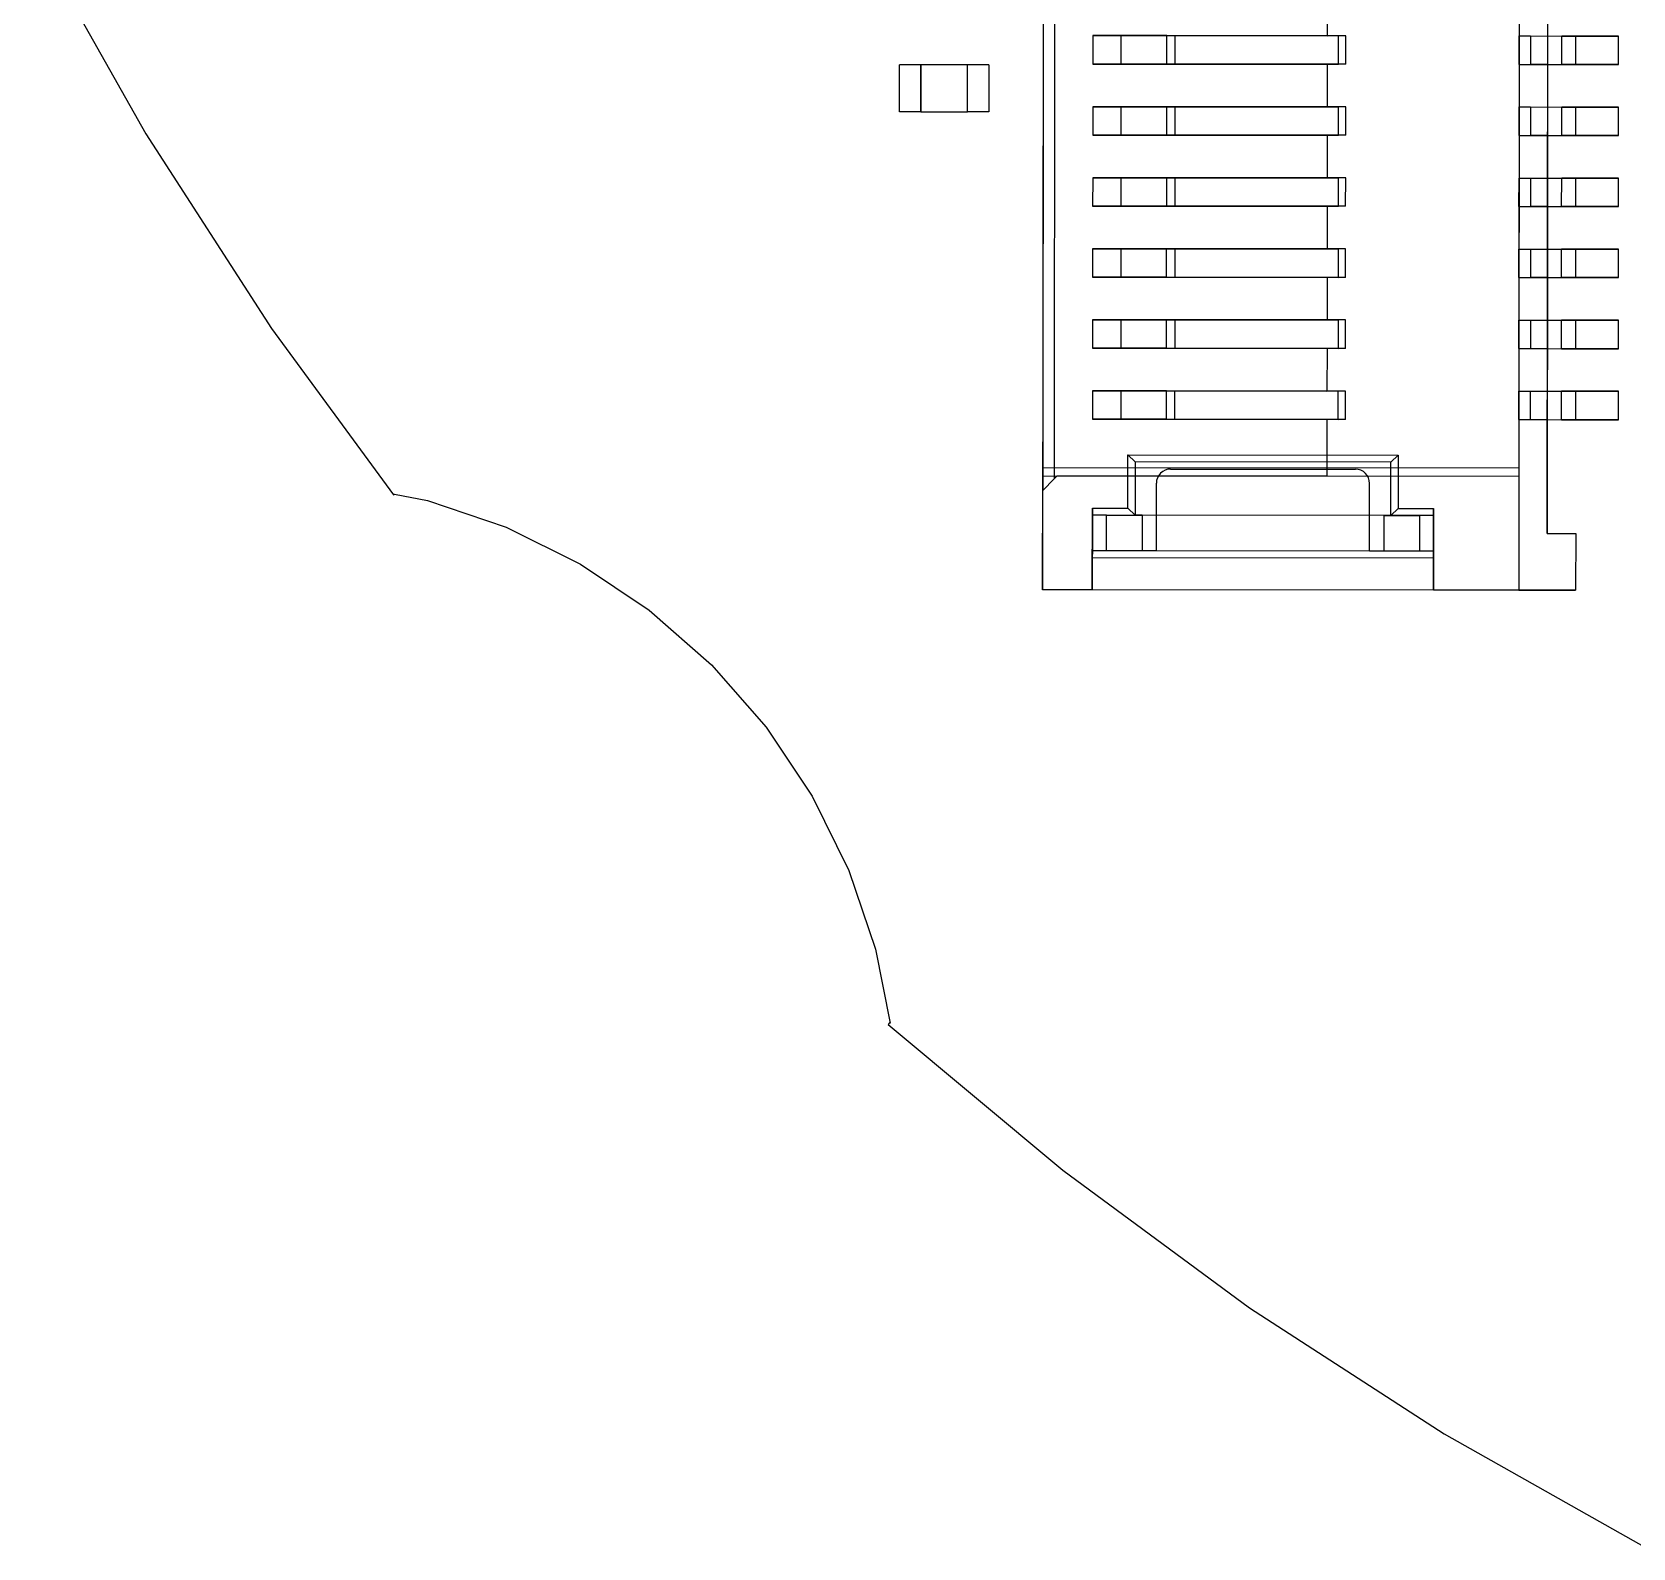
# Model space of a CAD drawing. Extents: x 21 to 75.1, y 333 to 387.
# Drawn here: x 24.08 to 35.34, y 336.08 to 346.75 of the extents above; entities that cross this region are included whole.
import ezdxf

# ---------------------------------------------------------------- set-up
doc = ezdxf.new("R2010")
doc.units = 0
doc.layers.get('0').update_dxf_attribs({"linetype": 'CONTINUOUS'})

msp = doc.modelspace()

# ---------------------------------------------------------------- linework, layer by layer
at = {"color": 7, "linetype": 'CONTINUOUS'}
for p, q in [((31.2, 357.92), (31.188, 342.82)), ((34.739, 343.217), (34.75, 357.517)), ((31.2, 357.22), (31.189, 343.52)), ((31.2, 357.063), (31.189, 343.678)), ((31.28, 357.14), (31.269, 343.6)), ((34.55, 357.06), (34.539, 343.675)), ((24.079, 347.451), (24.879, 346.029)), ((33.192, 347.019), (33.191, 346.719)), ((34.542, 347.018), (34.541, 346.718)), ((34.742, 347.017), (34.741, 346.717)), ((31.855, 346.72), (31.541, 346.72)), ((31.541, 346.72), (33.271, 346.719)), ((31.541, 346.72), (31.541, 346.52)), ((31.541, 346.72), (31.869, 346.72)), ((31.74, 346.72), (33.271, 346.719)), ((31.74, 346.72), (31.855, 346.72)), ((31.74, 346.72), (31.74, 346.52)), ((31.74, 346.72), (31.869, 346.72)), ((32.063, 346.72), (31.855, 346.72)), ((33.191, 346.719), (31.855, 346.72)), ((31.869, 346.72), (32.063, 346.72)), ((31.869, 346.72), (33.191, 346.719)), ((32.063, 346.52), (32.063, 346.72)), ((32.063, 346.72), (32.121, 346.72)), ((32.121, 346.52), (32.121, 346.72)), ((32.121, 346.72), (33.191, 346.719)), ((33.321, 346.719), (33.191, 346.719)), ((33.271, 346.519), (33.271, 346.719)), ((33.321, 346.519), (33.321, 346.719)), ((34.541, 346.518), (34.541, 346.718)), ((34.541, 346.718), (34.621, 346.718)), ((34.621, 346.718), (34.621, 346.518)), ((34.621, 346.718), (34.841, 346.717)), ((34.621, 346.718), (34.741, 346.717)), ((34.741, 346.717), (34.741, 346.517)), ((34.841, 346.517), (34.841, 346.717)), ((34.841, 346.717), (35.241, 346.717)), ((34.941, 346.717), (34.841, 346.717)), ((35.241, 346.717), (34.941, 346.717)), ((34.941, 346.517), (34.941, 346.717)), ((35.241, 346.517), (35.241, 346.717)), ((30.181, 346.184), (30.181, 346.514)), ((30.331, 346.514), (30.181, 346.514)), ((30.661, 346.514), (30.331, 346.514)), ((30.331, 346.514), (30.331, 346.184)), ((30.331, 346.184), (30.331, 346.514)), ((30.661, 346.184), (30.661, 346.514)), ((30.811, 346.514), (30.661, 346.514)), ((30.811, 346.514), (30.811, 346.184)), ((31.541, 346.52), (33.271, 346.519)), ((31.541, 346.52), (31.869, 346.52)), ((31.855, 346.52), (31.541, 346.52)), ((31.74, 346.52), (33.271, 346.519)), ((31.869, 346.52), (31.74, 346.52)), ((31.74, 346.52), (31.855, 346.52)), ((32.063, 346.52), (31.855, 346.52)), ((31.855, 346.52), (33.191, 346.519)), ((31.869, 346.52), (32.063, 346.52)), ((33.191, 346.519), (31.869, 346.52)), ((32.063, 346.52), (32.121, 346.52)), ((32.121, 346.52), (33.191, 346.519)), ((33.321, 346.519), (33.191, 346.519)), ((33.191, 346.519), (33.191, 346.219)), ((34.541, 346.518), (34.621, 346.518)), ((34.541, 346.518), (34.541, 346.218)), ((34.621, 346.518), (34.841, 346.517)), ((34.741, 346.517), (34.621, 346.518)), ((34.741, 346.517), (34.741, 346.217)), ((34.841, 346.517), (35.241, 346.517)), ((34.941, 346.517), (34.841, 346.517)), ((35.241, 346.517), (34.941, 346.517)), ((30.331, 346.184), (30.181, 346.184)), ((30.331, 346.184), (30.661, 346.184)), ((30.811, 346.184), (30.661, 346.184)), ((31.854, 346.22), (31.541, 346.22)), ((31.541, 346.22), (33.271, 346.219)), ((31.541, 346.22), (31.541, 346.02)), ((31.541, 346.22), (31.869, 346.22)), ((31.74, 346.22), (33.271, 346.219)), ((31.74, 346.22), (31.854, 346.22)), ((31.74, 346.22), (31.74, 346.02)), ((31.74, 346.22), (31.869, 346.22)), ((32.062, 346.22), (31.854, 346.22)), ((33.191, 346.219), (31.854, 346.22)), ((31.869, 346.22), (32.062, 346.22)), ((31.869, 346.22), (33.191, 346.219)), ((32.062, 346.02), (32.062, 346.22)), ((32.062, 346.22), (32.121, 346.22)), ((32.121, 346.02), (32.121, 346.22)), ((32.121, 346.22), (33.191, 346.219)), ((33.321, 346.219), (33.191, 346.219)), ((33.271, 346.019), (33.271, 346.219)), ((33.321, 346.019), (33.321, 346.219)), ((34.541, 346.018), (34.541, 346.218)), ((34.541, 346.218), (34.621, 346.218)), ((34.621, 346.218), (34.621, 346.018)), ((34.621, 346.218), (34.841, 346.217)), ((34.621, 346.218), (34.741, 346.217)), ((34.741, 346.217), (34.741, 346.017)), ((34.841, 346.017), (34.841, 346.217)), ((34.841, 346.217), (35.241, 346.217)), ((34.941, 346.217), (34.841, 346.217)), ((35.241, 346.217), (34.941, 346.217)), ((34.941, 346.017), (34.941, 346.217)), ((35.241, 346.017), (35.241, 346.217)), ((24.879, 346.029), (25.764, 344.658)), ((31.541, 346.02), (33.271, 346.019)), ((31.541, 346.02), (31.869, 346.02)), ((31.854, 346.02), (31.541, 346.02)), ((31.74, 346.02), (33.271, 346.019)), ((31.869, 346.02), (31.74, 346.02)), ((31.74, 346.02), (31.854, 346.02)), ((32.062, 346.02), (31.854, 346.02)), ((31.854, 346.02), (33.191, 346.019)), ((31.869, 346.02), (32.062, 346.02)), ((33.191, 346.019), (31.869, 346.02)), ((32.062, 346.02), (32.121, 346.02)), ((32.121, 346.02), (33.191, 346.019)), ((33.321, 346.019), (33.191, 346.019)), ((33.191, 346.019), (33.191, 345.719)), ((34.541, 346.018), (34.621, 346.018)), ((34.541, 346.018), (34.541, 345.718)), ((34.621, 346.018), (34.841, 346.017)), ((34.741, 346.017), (34.621, 346.018)), ((34.741, 346.017), (34.741, 345.717)), ((34.841, 346.017), (35.241, 346.017)), ((34.941, 346.017), (34.841, 346.017)), ((35.241, 346.017), (34.941, 346.017)), ((31.541, 345.72), (31.54, 345.52)), ((31.854, 345.72), (31.541, 345.72)), ((31.541, 345.72), (33.271, 345.719)), ((31.541, 345.72), (31.868, 345.72)), ((31.74, 345.72), (31.739, 345.52)), ((31.74, 345.72), (33.271, 345.719)), ((31.74, 345.72), (31.854, 345.72)), ((31.74, 345.72), (31.868, 345.72)), ((32.062, 345.72), (31.854, 345.72)), ((33.191, 345.719), (31.854, 345.72)), ((31.868, 345.72), (32.062, 345.72)), ((31.868, 345.72), (33.191, 345.719)), ((32.062, 345.52), (32.062, 345.72)), ((32.062, 345.72), (32.121, 345.72)), ((32.12, 345.52), (32.121, 345.72)), ((32.121, 345.72), (33.191, 345.719)), ((33.321, 345.719), (33.191, 345.719)), ((33.27, 345.519), (33.271, 345.719)), ((33.32, 345.519), (33.321, 345.719)), ((34.54, 345.518), (34.541, 345.718)), ((34.541, 345.718), (34.621, 345.718)), ((34.621, 345.718), (34.62, 345.518)), ((34.621, 345.718), (34.841, 345.717)), ((34.621, 345.718), (34.741, 345.717)), ((34.741, 345.717), (34.74, 345.517)), ((34.84, 345.517), (34.841, 345.717)), ((34.841, 345.717), (35.241, 345.717)), ((34.941, 345.717), (34.841, 345.717)), ((34.94, 345.517), (34.941, 345.717)), ((35.241, 345.717), (34.941, 345.717)), ((35.24, 345.517), (35.241, 345.717)), ((31.54, 345.52), (33.27, 345.519)), ((31.54, 345.52), (31.868, 345.52)), ((31.854, 345.52), (31.54, 345.52)), ((31.739, 345.52), (33.27, 345.519)), ((31.868, 345.52), (31.739, 345.52)), ((31.739, 345.52), (31.854, 345.52)), ((32.062, 345.52), (31.854, 345.52)), ((31.854, 345.52), (33.19, 345.519)), ((31.868, 345.52), (32.062, 345.52)), ((33.19, 345.519), (31.868, 345.52)), ((32.062, 345.52), (32.12, 345.52)), ((32.12, 345.52), (33.19, 345.519)), ((33.32, 345.519), (33.19, 345.519)), ((33.19, 345.519), (33.19, 345.219)), ((34.54, 345.518), (34.62, 345.518)), ((34.54, 345.518), (34.54, 345.218)), ((34.62, 345.518), (34.84, 345.517)), ((34.74, 345.517), (34.62, 345.518)), ((34.74, 345.517), (34.74, 345.217)), ((34.84, 345.517), (35.24, 345.517)), ((34.94, 345.517), (34.84, 345.517)), ((35.24, 345.517), (34.94, 345.517)), ((31.854, 345.22), (31.54, 345.22)), ((31.54, 345.22), (33.27, 345.219)), ((31.54, 345.22), (31.54, 345.02)), ((31.54, 345.22), (31.868, 345.22)), ((31.739, 345.22), (33.27, 345.219)), ((31.739, 345.22), (31.854, 345.22)), ((31.739, 345.22), (31.739, 345.02)), ((31.739, 345.22), (31.868, 345.22)), ((32.061, 345.22), (31.854, 345.22)), ((33.19, 345.219), (31.854, 345.22)), ((31.868, 345.22), (32.061, 345.22)), ((31.868, 345.22), (33.19, 345.219)), ((32.061, 345.02), (32.061, 345.22)), ((32.061, 345.22), (32.12, 345.22)), ((32.12, 345.02), (32.12, 345.22)), ((32.12, 345.22), (33.19, 345.219)), ((33.32, 345.219), (33.19, 345.219)), ((33.27, 345.019), (33.27, 345.219)), ((33.32, 345.019), (33.32, 345.219)), ((34.54, 345.018), (34.54, 345.218)), ((34.54, 345.218), (34.62, 345.218)), ((34.62, 345.218), (34.62, 345.018)), ((34.62, 345.218), (34.84, 345.217)), ((34.62, 345.218), (34.74, 345.217)), ((34.74, 345.217), (34.74, 345.017)), ((34.84, 345.017), (34.84, 345.217)), ((34.84, 345.217), (35.24, 345.217)), ((34.94, 345.217), (34.84, 345.217)), ((35.24, 345.217), (34.94, 345.217)), ((34.94, 345.017), (34.94, 345.217)), ((35.24, 345.017), (35.24, 345.217)), ((31.54, 345.02), (33.27, 345.019)), ((31.54, 345.02), (31.868, 345.02)), ((31.853, 345.02), (31.54, 345.02)), ((31.739, 345.02), (33.27, 345.019)), ((31.868, 345.02), (31.739, 345.02)), ((31.739, 345.02), (31.853, 345.02)), ((32.061, 345.02), (31.853, 345.02)), ((31.853, 345.02), (33.19, 345.019)), ((31.868, 345.02), (32.061, 345.02)), ((33.19, 345.019), (31.868, 345.02)), ((32.061, 345.02), (32.12, 345.02)), ((32.12, 345.02), (33.19, 345.019)), ((33.32, 345.019), (33.19, 345.019)), ((33.19, 345.019), (33.19, 344.719)), ((34.54, 345.018), (34.62, 345.018)), ((34.54, 345.018), (34.54, 344.718)), ((34.62, 345.018), (34.84, 345.017)), ((34.74, 345.017), (34.62, 345.018)), ((34.74, 345.017), (34.74, 344.717)), ((34.84, 345.017), (35.24, 345.017)), ((34.94, 345.017), (34.84, 345.017)), ((35.24, 345.017), (34.94, 345.017)), ((25.764, 344.658), (26.623, 343.489)), ((31.853, 344.72), (31.54, 344.72)), ((31.54, 344.72), (33.27, 344.719)), ((31.54, 344.72), (31.54, 344.52)), ((31.54, 344.72), (31.868, 344.72)), ((31.739, 344.72), (33.27, 344.719)), ((31.739, 344.72), (31.853, 344.72)), ((31.739, 344.72), (31.739, 344.52)), ((31.739, 344.72), (31.868, 344.72)), ((32.061, 344.72), (31.853, 344.72)), ((33.19, 344.719), (31.853, 344.72)), ((31.868, 344.72), (32.061, 344.72)), ((31.868, 344.72), (33.19, 344.719)), ((32.061, 344.52), (32.061, 344.72)), ((32.061, 344.72), (32.12, 344.72)), ((32.12, 344.52), (32.12, 344.72)), ((32.12, 344.72), (33.19, 344.719)), ((33.32, 344.719), (33.19, 344.719)), ((33.27, 344.519), (33.27, 344.719)), ((33.32, 344.519), (33.32, 344.719)), ((34.54, 344.518), (34.54, 344.718)), ((34.54, 344.718), (34.62, 344.718)), ((34.62, 344.718), (34.62, 344.518)), ((34.62, 344.718), (34.84, 344.717)), ((34.62, 344.718), (34.74, 344.717)), ((34.74, 344.717), (34.74, 344.517)), ((34.84, 344.517), (34.84, 344.717)), ((34.84, 344.717), (35.24, 344.717)), ((34.94, 344.717), (34.84, 344.717)), ((35.24, 344.717), (34.94, 344.717)), ((34.94, 344.517), (34.94, 344.717)), ((35.24, 344.517), (35.24, 344.717)), ((31.54, 344.52), (33.27, 344.519)), ((31.54, 344.52), (31.867, 344.52)), ((31.853, 344.52), (31.54, 344.52)), ((31.739, 344.52), (33.27, 344.519)), ((31.867, 344.52), (31.739, 344.52)), ((31.739, 344.52), (31.853, 344.52)), ((32.061, 344.52), (31.853, 344.52)), ((31.853, 344.52), (33.19, 344.519)), ((31.867, 344.52), (32.061, 344.52)), ((33.19, 344.519), (31.867, 344.52)), ((32.061, 344.52), (32.12, 344.52)), ((32.12, 344.52), (33.19, 344.519)), ((33.19, 344.519), (33.189, 344.219)), ((33.32, 344.519), (33.19, 344.519)), ((34.54, 344.518), (34.539, 344.218)), ((34.54, 344.518), (34.62, 344.518)), ((34.62, 344.518), (34.84, 344.517)), ((34.74, 344.517), (34.62, 344.518)), ((34.74, 344.517), (34.739, 344.217)), ((34.84, 344.517), (35.24, 344.517)), ((34.94, 344.517), (34.84, 344.517)), ((35.24, 344.517), (34.94, 344.517)), ((31.853, 344.22), (31.539, 344.22)), ((31.539, 344.22), (33.269, 344.219)), ((31.539, 344.22), (31.539, 344.02)), ((31.539, 344.22), (31.867, 344.22)), ((31.738, 344.22), (33.269, 344.219)), ((31.738, 344.22), (31.853, 344.22)), ((31.738, 344.22), (31.738, 344.02)), ((31.738, 344.22), (31.867, 344.22)), ((32.061, 344.22), (31.853, 344.22)), ((33.189, 344.219), (31.853, 344.22)), ((31.867, 344.22), (32.061, 344.22)), ((31.867, 344.22), (33.189, 344.219)), ((32.061, 344.02), (32.061, 344.22)), ((32.061, 344.22), (32.119, 344.22)), ((32.119, 344.02), (32.119, 344.22)), ((32.119, 344.22), (33.189, 344.219)), ((33.319, 344.219), (33.189, 344.219)), ((33.269, 344.019), (33.269, 344.219)), ((33.319, 344.019), (33.319, 344.219)), ((34.539, 344.018), (34.539, 344.218)), ((34.539, 344.218), (34.619, 344.218)), ((34.619, 344.218), (34.619, 344.018)), ((34.619, 344.218), (34.839, 344.217)), ((34.619, 344.218), (34.739, 344.217)), ((34.739, 344.217), (34.739, 344.017)), ((34.839, 344.017), (34.839, 344.217)), ((34.839, 344.217), (35.239, 344.217)), ((34.939, 344.217), (34.839, 344.217)), ((35.239, 344.217), (34.939, 344.217)), ((34.939, 344.017), (34.939, 344.217)), ((35.239, 344.017), (35.239, 344.217)), ((31.539, 344.02), (33.269, 344.019)), ((31.539, 344.02), (31.867, 344.02)), ((31.853, 344.02), (31.539, 344.02)), ((31.738, 344.02), (33.269, 344.019)), ((31.867, 344.02), (31.738, 344.02)), ((31.738, 344.02), (31.853, 344.02)), ((32.061, 344.02), (31.853, 344.02)), ((31.853, 344.02), (33.189, 344.019)), ((31.867, 344.02), (32.061, 344.02)), ((33.189, 344.019), (31.867, 344.02)), ((32.061, 344.02), (32.119, 344.02)), ((32.119, 344.02), (33.189, 344.019)), ((33.319, 344.019), (33.189, 344.019)), ((33.189, 344.019), (33.189, 343.619)), ((34.539, 344.018), (34.538, 342.818)), ((34.539, 344.018), (34.619, 344.018)), ((34.619, 344.018), (34.839, 344.017)), ((34.739, 344.017), (34.619, 344.018)), ((34.739, 344.017), (34.739, 343.217)), ((34.839, 344.017), (35.239, 344.017)), ((34.939, 344.017), (34.839, 344.017)), ((35.239, 344.017), (34.939, 344.017)), ((31.789, 343.77), (31.839, 343.72)), ((31.789, 343.395), (31.789, 343.77)), ((31.789, 343.77), (33.689, 343.768)), ((33.689, 343.768), (33.639, 343.718)), ((33.689, 343.768), (33.689, 343.393)), ((34.539, 343.675), (31.189, 343.678)), ((31.189, 343.62), (31.189, 343.678)), ((33.639, 343.718), (31.839, 343.72)), ((31.839, 343.72), (31.839, 343.345)), ((32.089, 343.67), (33.389, 343.669)), ((33.639, 343.343), (33.639, 343.718)), ((34.539, 343.675), (34.539, 343.618)), ((31.188, 342.82), (31.189, 343.62)), ((34.539, 343.618), (31.189, 343.62)), ((31.189, 343.52), (31.269, 343.6)), ((31.189, 343.52), (31.269, 343.6)), ((31.269, 343.6), (31.289, 343.62)), ((33.189, 343.619), (31.289, 343.62)), ((31.989, 343.095), (31.989, 343.57)), ((33.489, 343.093), (33.489, 343.568)), ((34.539, 343.618), (34.538, 342.818)), ((26.623, 343.489), (26.629, 343.494)), ((26.629, 343.494), (26.862, 343.448)), ((26.862, 343.448), (27.414, 343.26)), ((31.538, 342.82), (31.539, 343.395)), ((31.539, 343.395), (31.539, 343.345)), ((31.539, 343.395), (31.789, 343.395)), ((31.539, 343.345), (31.539, 343.095)), ((31.639, 343.345), (31.539, 343.345)), ((31.639, 343.095), (31.639, 343.345)), ((33.839, 343.343), (31.639, 343.345)), ((31.639, 343.345), (31.889, 343.345)), ((31.639, 343.345), (31.839, 343.345)), ((31.789, 343.395), (31.839, 343.345)), ((31.889, 343.345), (31.839, 343.345)), ((31.889, 343.345), (31.889, 343.095)), ((33.589, 343.343), (33.589, 343.093)), ((33.589, 343.343), (33.639, 343.343)), ((33.589, 343.343), (33.839, 343.343)), ((33.689, 343.393), (33.639, 343.343)), ((33.639, 343.343), (33.839, 343.343)), ((33.689, 343.393), (33.939, 343.393)), ((33.839, 343.343), (33.839, 343.093)), ((33.939, 343.343), (33.839, 343.343)), ((33.939, 343.393), (33.938, 342.818)), ((33.939, 343.343), (33.939, 343.393)), ((33.939, 343.093), (33.939, 343.343)), ((27.414, 343.26), (27.937, 343.001)), ((34.739, 343.217), (34.939, 343.217)), ((34.939, 343.217), (34.938, 342.817)), ((31.539, 343.095), (31.538, 343.045)), ((31.639, 343.095), (31.539, 343.095)), ((31.889, 343.095), (31.639, 343.095)), ((33.839, 343.093), (31.639, 343.095)), ((31.989, 343.095), (31.889, 343.095)), ((33.489, 343.093), (31.989, 343.095)), ((33.589, 343.093), (33.489, 343.093)), ((33.839, 343.093), (33.589, 343.093)), ((33.939, 343.093), (33.839, 343.093)), ((33.938, 343.043), (33.939, 343.093)), ((27.937, 343.001), (28.421, 342.677)), ((33.938, 343.043), (31.538, 343.045)), ((31.538, 343.045), (31.538, 342.82)), ((33.938, 342.818), (33.938, 343.043)), ((31.538, 342.82), (31.188, 342.82)), ((34.538, 342.818), (31.188, 342.82)), ((33.938, 342.818), (31.538, 342.82)), ((34.938, 342.817), (33.938, 342.818)), ((34.538, 342.818), (34.938, 342.817)), ((28.421, 342.677), (28.859, 342.292)), ((28.859, 342.292), (29.244, 341.853)), ((29.244, 341.853), (29.567, 341.368)), ((29.567, 341.368), (29.825, 340.845)), ((29.825, 340.845), (30.012, 340.292)), ((30.012, 340.292), (30.115, 339.771)), ((30.109, 339.77), (30.101, 339.761)), ((30.101, 339.761), (31.331, 338.735)), ((30.115, 339.771), (30.109, 339.77)), ((31.331, 338.735), (32.644, 337.766)), ((32.644, 337.766), (34.014, 336.879)), ((34.014, 336.879), (35.435, 336.077))]:
    msp.add_line(p, q, dxfattribs=at)
for centre, start, end in [((32.089, 343.57), 89.9541, 179.9541), ((32.089, 343.57), 89.9541, 179.9541), ((33.389, 343.569), 359.9541, 89.9541), ((33.389, 343.569), 359.9541, 89.9541)]:
    msp.add_arc(centre, 0.1, start, end, dxfattribs=at)

doc.saveas('drawing.dxf')
